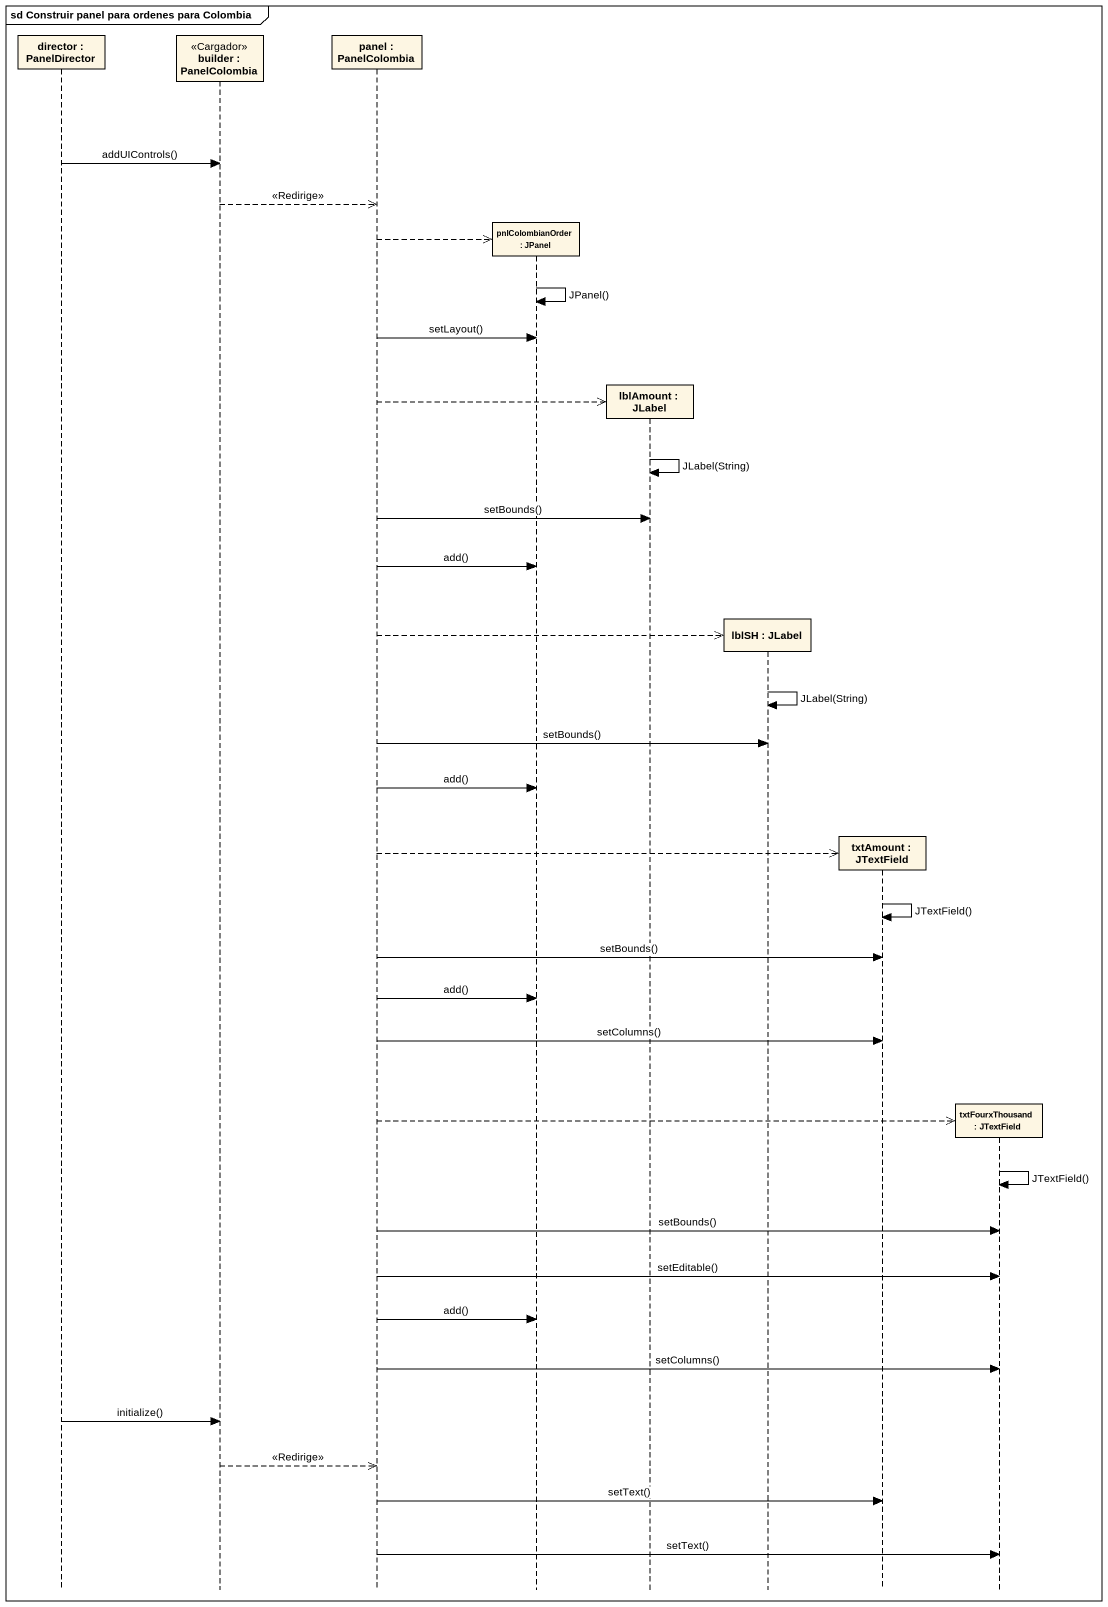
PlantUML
@startuml
mainframe sd Construir panel para ordenes para Colombia
hide footbox
participant "director : PanelDirector" as director
participant "builder : PanelColombia" as builder <<Cargador>>
participant "panel : PanelColombia" as panel
participant "pnlColombianOrder : JPanel" as pnlColombianOrder
participant "lblAmount : JLabel" as lblAmount
participant "lblSH : JLabel" as lblSH
participant "txtAmount : JTextField" as txtAmount
participant "txtFourxThousand : JTextField" as txtFourxThousand

director -> builder : addUIControls()
builder -->> panel : <<Redirige>>
panel -->> pnlColombianOrder **
pnlColombianOrder -> pnlColombianOrder : JPanel()
panel -> pnlColombianOrder : setLayout()
panel -->> lblAmount **
lblAmount -> lblAmount : JLabel(String)
panel -> lblAmount : setBounds()
panel -> pnlColombianOrder : add()
panel -->> lblSH **
lblSH -> lblSH : JLabel(String)
panel -> lblSH : setBounds()
panel -> pnlColombianOrder : add()
panel -->> txtAmount **
txtAmount -> txtAmount : JTextField()
panel -> txtAmount : setBounds()
panel -> pnlColombianOrder : add()
panel -> txtAmount : setColumns()
panel -->> txtFourxThousand **
txtFourxThousand -> txtFourxThousand : JTextField()
panel -> txtFourxThousand : setBounds()
panel -> txtFourxThousand : setEditable()
panel -> pnlColombianOrder : add()
panel -> txtFourxThousand : setColumns()
director -> builder : initialize()
builder -->> panel : <<Redirige>>
panel -> txtAmount : setText()
panel -> txtFourxThousand : setText()
@enduml
